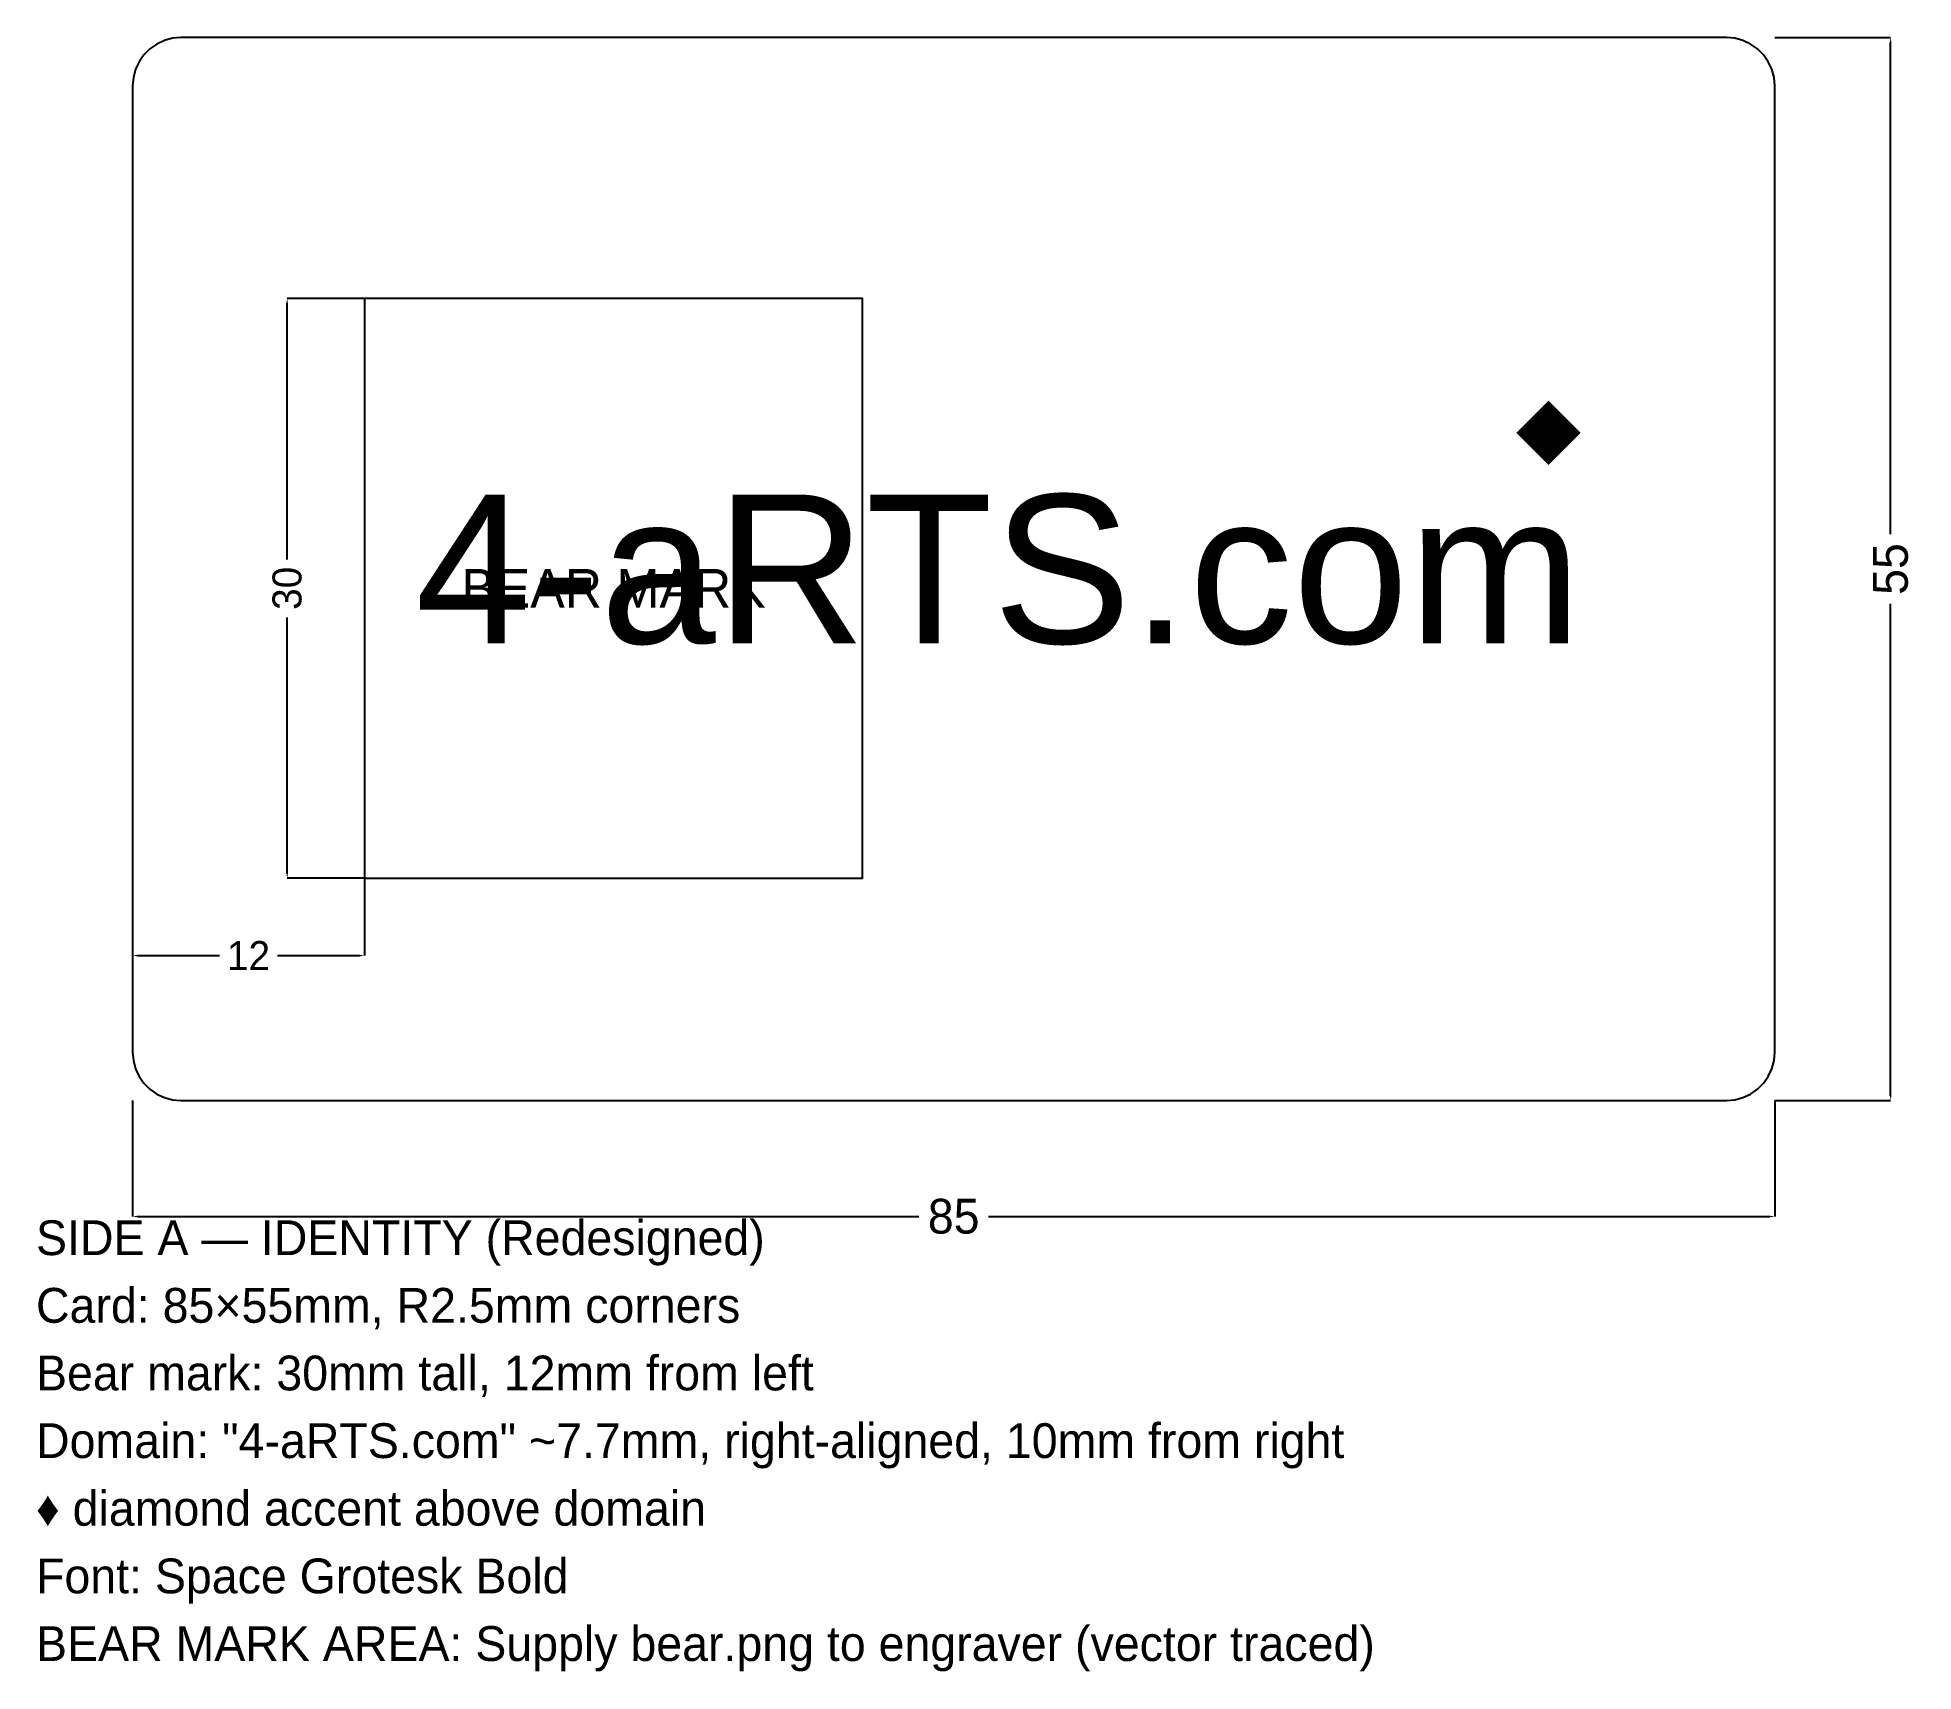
# Model space of a CAD drawing. Header units: metres. Extents: x -4.9 to 92.2, y -29.5 to 55.
import ezdxf
from ezdxf.enums import TextEntityAlignment as Align

# ---------------------------------------------------------------- set-up
doc = ezdxf.new("R2010")
doc.units = ezdxf.units.M
for name, color, linetype in [('CARD', 7, 'Continuous'), ('ENGRAVE', 1, 'Continuous'), ('NOTES', 5, 'Continuous')]:
    doc.layers.add(name, color=color, linetype=linetype)
doc.styles.add('BRAND', font='Arial')
doc.dimstyles.get("Standard").update_dxf_attribs({"dimtxt": 2.5, "dimasz": 2.5, "dimexe": 1.25, "dimexo": 0.625, "dimtad": 1, "dimcen": 2.5, "dimazin": 3, "dimtfac": 1, "dimtmove": 0, "dimatfit": 3})

# ---------------------------------------------------------------- blocks, each defined once
blk = doc.blocks.new('_CLOSEDFILLED')
at = {"color": 0, "linetype": 'BYBLOCK'}
blk.add_solid([(-1, 0.16), (0, 0), (-1, -0.16)], dxfattribs=at)
blk = doc.blocks.new('*D1')
for p, q in [((0, 0), (0, -6)), ((85, 0), (85, -6)), ((0.25, -6), (40.7, -6)), ((44.3, -6), (84.75, -6))]:
    blk.add_line(p, q)
at = {"layer": 'Defpoints'}
for p in [(0, 0), (85, 0), (0, -6)]:
    blk.add_point(p, dxfattribs=at)
at = {"xscale": 0.25, "yscale": 0.25, "rotation": 180}
blk.add_blockref('_CLOSEDFILLED', (0, -6), dxfattribs=at)
at = {"xscale": 0.25, "yscale": 0.25}
blk.add_blockref('_CLOSEDFILLED', (85, -6), dxfattribs=at)
at = {"insert": (42.5, -6), "char_height": 1.8, "attachment_point": 5}
blk.add_mtext('85', dxfattribs=at)
blk = doc.blocks.new('*D2')
for p, q in [((85, 55), (91, 55)), ((91, 29.3), (91, 54.75)), ((91, 0.25), (91, 25.7)), ((85, 0), (91, 0))]:
    blk.add_line(p, q)
at = {"layer": 'Defpoints'}
for p in [(85, 55), (85, 0), (91, 0)]:
    blk.add_point(p, dxfattribs=at)
at = {"xscale": 0.25, "yscale": 0.25}
for p, rotation in [((91, 55), 90), ((91, 0), 270)]:
    blk.add_blockref('_CLOSEDFILLED', p, dxfattribs=dict(at, rotation=rotation))
at = {"insert": (91, 27.5), "char_height": 1.8, "attachment_point": 5, "rotation": 90}
blk.add_mtext('55', dxfattribs=at)
blk = doc.blocks.new('*D3')
for p, q in [((0, 11.5), (0, 7.5)), ((12, 11.5), (12, 7.5)), ((0.25, 7.5), (4.5, 7.5)), ((7.5, 7.5), (11.75, 7.5))]:
    blk.add_line(p, q)
at = {"layer": 'Defpoints'}
for p in [(0, 11.5), (12, 11.5), (0, 7.5)]:
    blk.add_point(p, dxfattribs=at)
at = {"xscale": 0.25, "yscale": 0.25, "rotation": 180}
blk.add_blockref('_CLOSEDFILLED', (0, 7.5), dxfattribs=at)
at = {"xscale": 0.25, "yscale": 0.25}
blk.add_blockref('_CLOSEDFILLED', (12, 7.5), dxfattribs=at)
at = {"insert": (6, 7.5), "char_height": 1.5, "attachment_point": 5}
blk.add_mtext('12', dxfattribs=at)
blk = doc.blocks.new('*D4')
for p, q in [((12, 41.5), (8, 41.5)), ((8, 28), (8, 41.25)), ((8, 11.75), (8, 25)), ((12, 11.5), (8, 11.5))]:
    blk.add_line(p, q)
at = {"layer": 'Defpoints'}
for p in [(12, 41.5), (8, 11.5), (12, 11.5)]:
    blk.add_point(p, dxfattribs=at)
at = {"xscale": 0.25, "yscale": 0.25}
for p, rotation in [((8, 41.5), 90), ((8, 11.5), 270)]:
    blk.add_blockref('_CLOSEDFILLED', p, dxfattribs=dict(at, rotation=rotation))
at = {"insert": (8, 26.5), "char_height": 1.5, "attachment_point": 5, "rotation": 90}
blk.add_mtext('30', dxfattribs=at)

msp = doc.modelspace()

# ---------------------------------------------------------------- linework, layer by layer
at = {"layer": 'CARD'}
msp.add_lwpolyline([(0, 2.5), (0.038, 2.066), (0.151, 1.645), (0.335, 1.25), (0.585, 0.893), (0.893, 0.585), (1.25, 0.335), (1.645, 0.151), (2.066, 0.038), (2.5, 0), (82.5, 0), (82.934, 0.038), (83.355, 0.151), (83.75, 0.335), (84.107, 0.585), (84.415, 0.893), (84.665, 1.25), (84.849, 1.645), (84.962, 2.066), (85, 2.5), (85, 52.5), (84.962, 52.934), (84.849, 53.355), (84.665, 53.75), (84.415, 54.107), (84.107, 54.415), (83.75, 54.665), (83.355, 54.849), (82.934, 54.962), (82.5, 55), (2.5, 55), (2.066, 54.962), (1.645, 54.849), (1.25, 54.665), (0.893, 54.415), (0.585, 54.107), (0.335, 53.75), (0.151, 53.355), (0.038, 52.934), (0, 52.5)], close=True, dxfattribs=at)
at = {"layer": 'ENGRAVE'}
msp.add_lwpolyline([(12, 11.5), (37.785, 11.5), (37.785, 41.5), (12, 41.5)], close=True, dxfattribs=at)

# ---------------------------------------------------------------- texts
msp.add_text('◆', height=2.5, dxfattribs=at).set_placement((75, 34.5), align=Align.MIDDLE_RIGHT)
at = {"layer": 'ENGRAVE', "style": 'BRAND'}
msp.add_text('4-aRTS.com', height=7.7, dxfattribs=at).set_placement((75, 27.5), align=Align.MIDDLE_RIGHT)
at = {"layer": 'ENGRAVE'}
msp.add_text('BEAR MARK', height=2, dxfattribs=at).set_placement((24.893, 26.5), align=Align.MIDDLE_CENTER)
at = {"layer": 'NOTES'}
for s, p in [('SIDE A — IDENTITY (Redesigned)', (-5, -8)), ('Card: 85×55mm, R2.5mm corners', (-5, -11.5)), ('Bear mark: 30mm tall, 12mm from left', (-5, -15)), ('Domain: "4-aRTS.com" ~7.7mm, right-aligned, 10mm from right', (-5, -18.5)), ('♦ diamond accent above domain', (-5, -22)), ('Font: Space Grotesk Bold', (-5, -25.5)), ('BEAR MARK AREA: Supply bear.png to engraver (vector traced)', (-5, -29))]:
    msp.add_text(s, height=1.8, dxfattribs=at).set_placement(p)

# ---------------------------------------------------------------- dimensions: what is measured, and where the dimension line sits
for base, p1, p2, override, picture, middle in [((91, 0), (85, 0), (85, 55), {"dimtxt": 1.8}, '*D2', (91, 27.5)), ((8, 11.5), (12, 11.5), (12, 41.5), {"dimtxt": 1.5}, '*D4', (8, 26.5))]:
    dim = msp.add_linear_dim(base=base, p1=p1, p2=p2, angle=90, dimstyle='Standard', override=override)
    dim.commit()
    dim.dimension.update_dxf_attribs({"geometry": picture, "text_midpoint": middle})
for base, p1, p2, override, picture, middle in [((0, 7.5), (0, 11.5), (12, 11.5), {"dimtxt": 1.5}, '*D3', (6, 7.5)), ((0, -6), (0, 0), (85, 0), {"dimtxt": 1.8}, '*D1', (42.5, -6))]:
    dim = msp.add_linear_dim(base=base, p1=p1, p2=p2, dimstyle='Standard', override=override)
    dim.commit()
    dim.dimension.update_dxf_attribs({"geometry": picture, "text_midpoint": middle})

doc.saveas('drawing.dxf')
